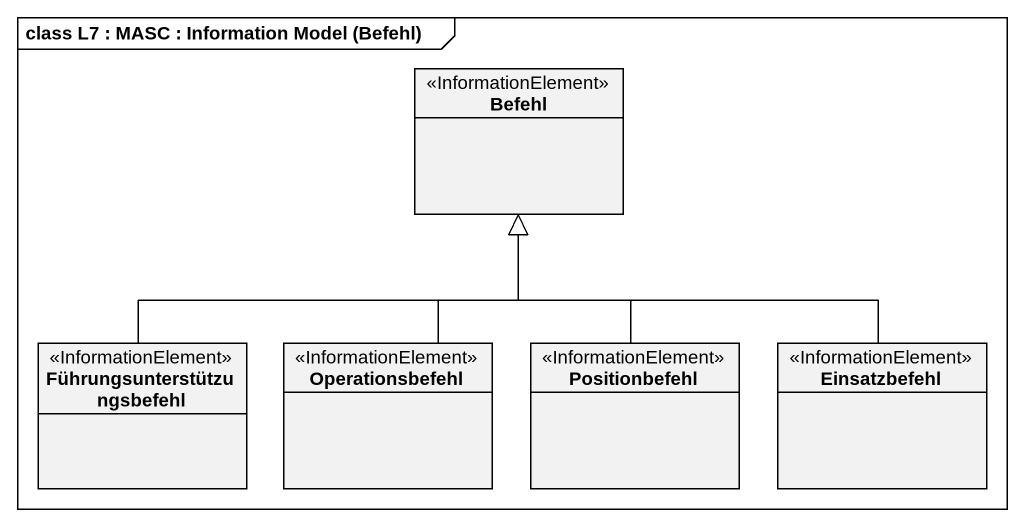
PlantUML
@startuml
mainframe class L7 : MASC : Information Model (Befehl)
hide circle
hide empty members
class Befehl <<InformationElement>>
class Führungsunterstützungsbefehl <<InformationElement>>
class Operationsbefehl <<InformationElement>>
class Positionbefehl <<InformationElement>>
class Einsatzbefehl <<InformationElement>>
Führungsunterstützungsbefehl -up-|> Befehl
Operationsbefehl -up-|> Befehl
Positionbefehl -up-|> Befehl
Einsatzbefehl -up-|> Befehl
@enduml
